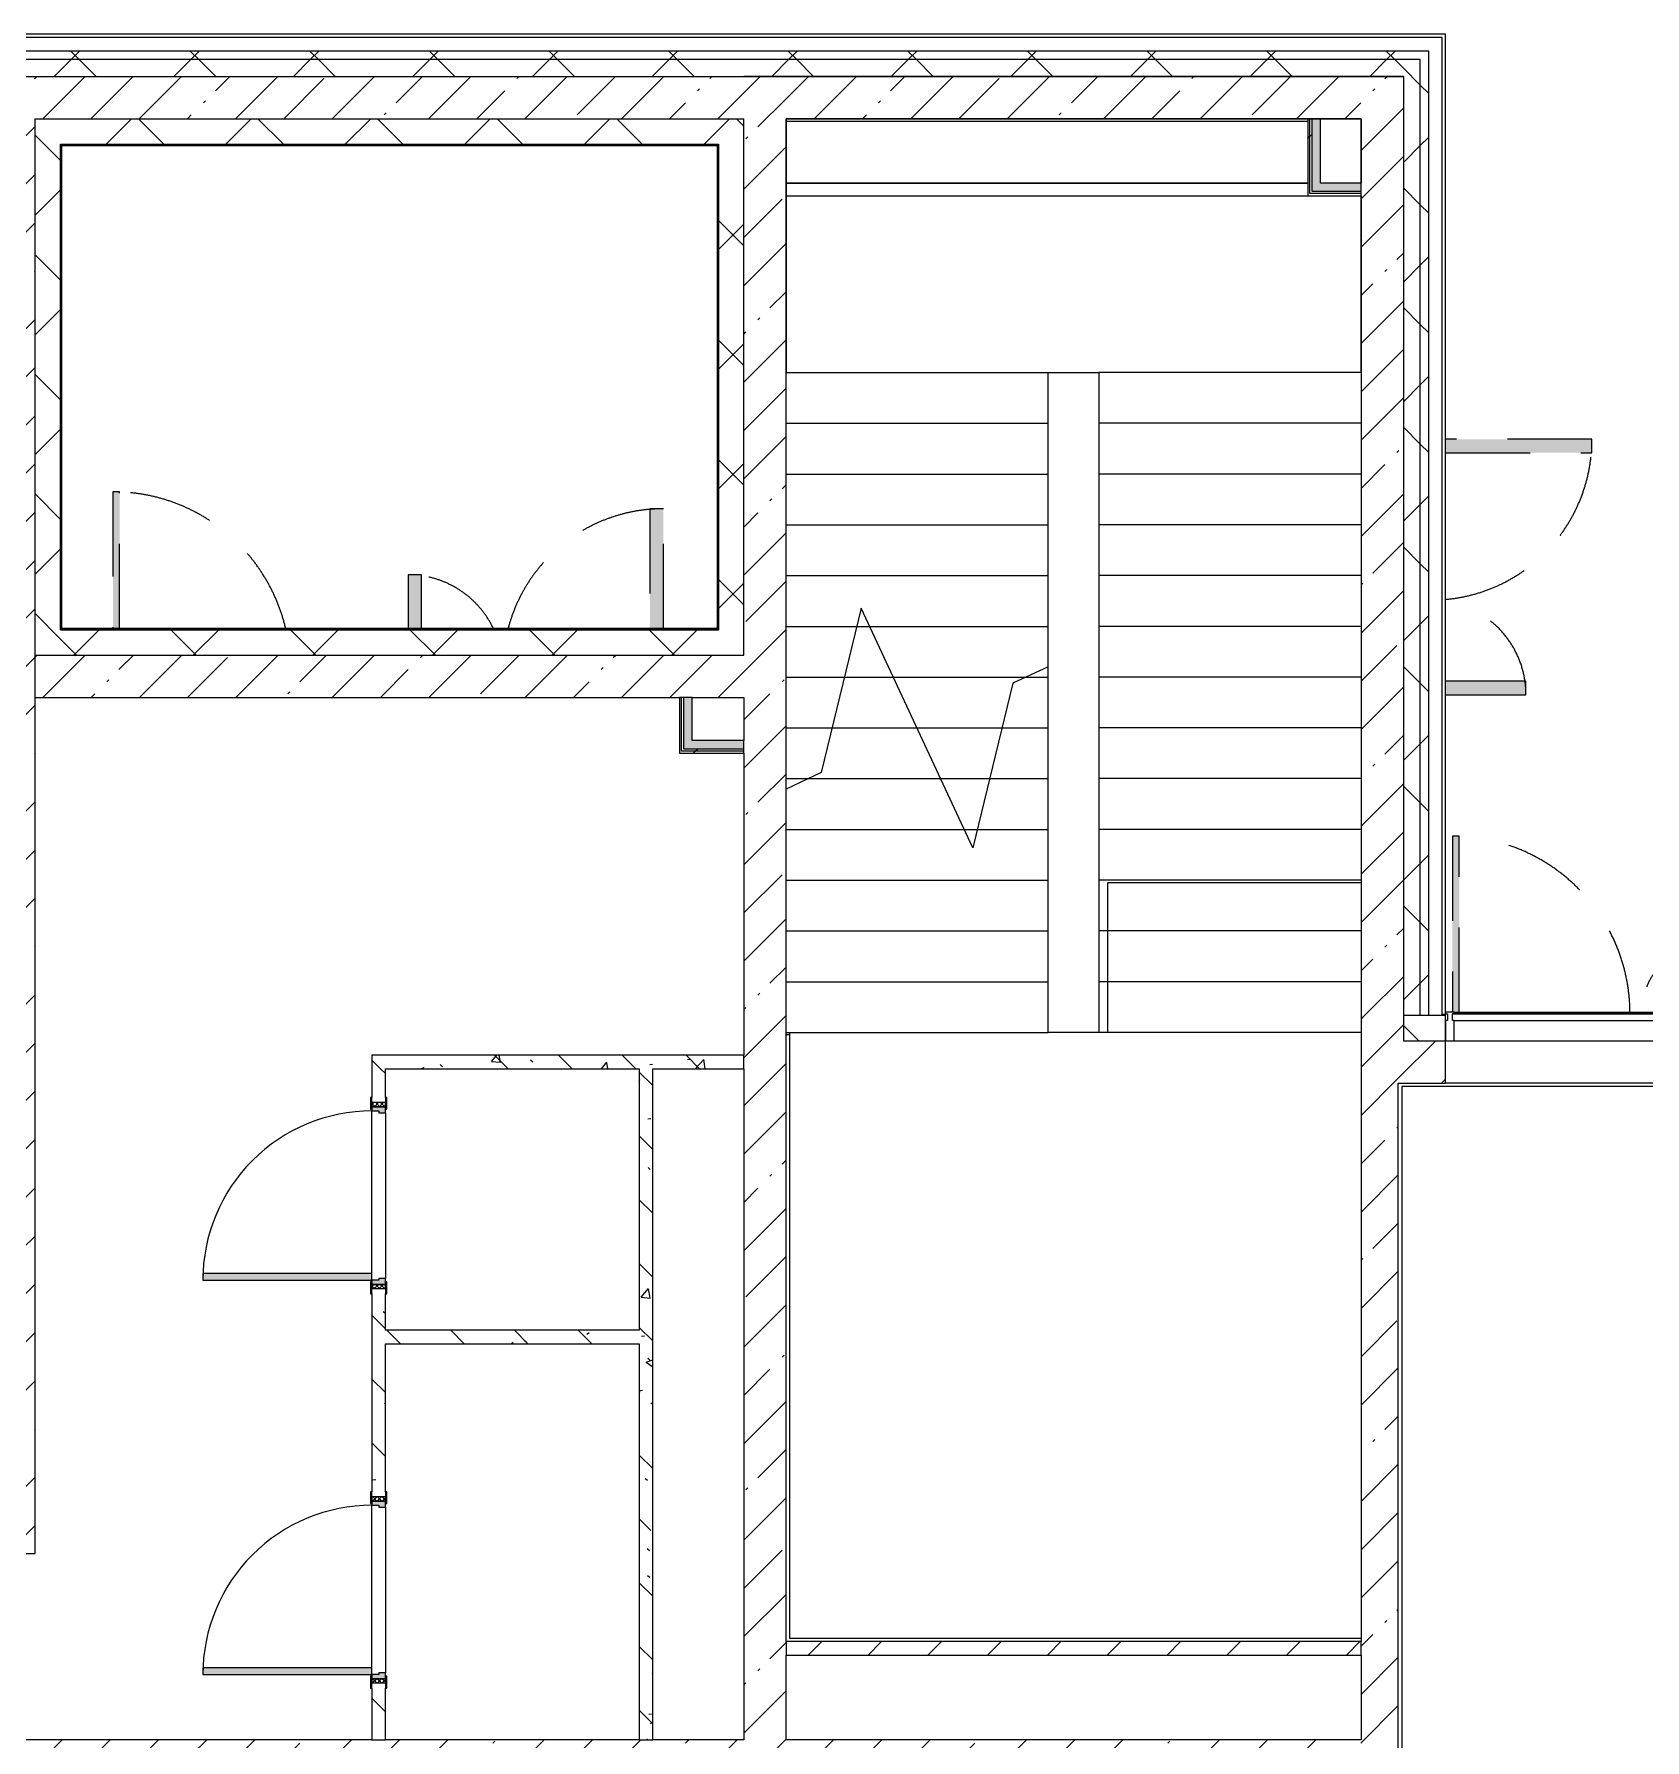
# Model space of a CAD drawing. Header units: millimetres. Extents: x 35363 to 232034, y -8553 to 29000.
# Drawn here: x 189988 to 199512, y 17269 to 27350 of the extents above; entities that cross this region are included whole.
import ezdxf

# ---------------------------------------------------------------- set-up
doc = ezdxf.new("R2010")
doc.units = ezdxf.units.MM
doc.linetypes.add('200_ШТРИХ__ш1_п0_6_', pattern=[800, 500, -300])
for name, color, linetype, lineweight in [('A-DETL-MBND-1', 7, '200_ШТРИХ__ш1_п0_6_', 9), ('A-GLAZ-2', 7, 'Continuous', 5), ('A-GLAZ-CWMG-2', 7, 'Continuous', 5), ('A-WALL', 7, 'Continuous', 9), ('A-WALL-2', 7, 'Continuous', 5), ('I-WALL-3', 7, 'Continuous', 5), ('S-STRS-3', 7, 'Continuous', 5), ('S-STRS-MBND-2', 7, 'Continuous', 5)]:
    doc.layers.add(name, color=color, linetype=linetype, lineweight=lineweight)
for name, color, linetype, lineweight, true_color in [('A-DOOR-3', 7, 'Continuous', 5, 0xaaaaaa), ('A-DOOR-4', 7, 'Continuous', 5, 0xe2e2e2), ('A-DOOR-FRAM-4', 7, 'Continuous', 5, 0xe2e2e2), ('A-DOOR-FRAM-5', 7, 'Continuous', 5, 0xaaaaaa), ('A-FLOR-1', 7, 'Continuous', 5, 0xaaaaaa), ('I-WALL-2', 7, 'Continuous', 9, 0xe7e7e7), ('I-WALL-5', 7, 'Continuous', 5, 0x787878)]:
    doc.layers.add(name, color=color, linetype=linetype, lineweight=lineweight, true_color=true_color)
pattern_1 = [(45, (105024.03, 0), (-353.5534, 353.5534), []), (135, (105024.03, 0), (-353.5534, -353.5534), [])]
pattern_2 = [(45, (105024.03, 0), (-285.1231, 285.1231), []), (45, (105309.15, 0), (-285.1231, 285.1231), [504.031, -100.806, 16.764, -84.042])]
pattern_3 = [(135, (105024, 0), (-377.1708, -377.1708), [533.4, -88.9, 17.78, -88.9]), (135, (105024, 376.94), (-377.1708, -377.1708), []), (50, (105024.03, 0), (637.6445, -55.7866), [66.675, -733.425]), (355, (105024, 0), (-123.3494, 668.699), [53.34, -586.74]), (100.451, (105077.16, -4.65), (514.299, 612.908), [56.665, -623.315]), (46.184, (105024, 177.8), (948.7764, -147.15), [100.012, -1100.137]), (96.636, (105103.1, 165.5), (830.909, 865.997), [84.998, -934.973]), (351.184, (105024, 177.8), (830.918, 865.988), [80.01, -880.11]), (21, (105112.93, 133.35), (530.6506, -357.9283), [66.675, -733.425]), (326, (105112.9, 133.35), (216.308, 644.6585), [53.34, -586.74]), (71.451, (105157.15, 103.5), (746.9596, 286.7243), [56.665, -623.315]), (37.5, (105024.03, 0), (10.81053, 295.9426), [16.764, -562.864, 16.764, -578.866, -588.962]), (37.5, (105024.03, 0), (10.81053, 295.9426), [-1175.258, 16.764, -572.198]), (7.5, (105024.03, 0), (233.8692, 350.6318), [16.764, -322.834, 16.764, -549.529, -224.472]), (7.5, (105024.03, 0), (233.8692, 350.6318), [-905.891, 16.764, -207.708]), (327.5, (104825.78, 0), (474.5678, -20.0513), [16.764, -205.486, 16.764, -676.656, -920.115]), (327.5, (104825.78, 0), (474.5678, -20.0513), [-915.67, 16.764, -903.351]), (317.5, (104736.9, 0), (518.4522, 88.9934), [16.764, -272.161, 16.764, -443.738, -653.415]), (317.5, (104736.9, 0), (518.4522, 88.9934), [-749.427, 16.764, -636.651])]
pattern_4 = [(45, (105024, 0), (-530.33, 530.33), []), (135, (105024, 0), (-530.33, -530.33), [])]

# ---------------------------------------------------------------- blocks, each defined once
blk = doc.blocks.new('110_Дверь_СКБ_2Ст_Внутренняя - ДН-7д_л__ ДОО_Дв_1450x2100h_Загрузочная_ Помещение холодильных камер-21737406-2_6_2_птичка')
at = {"layer": 'A-DETL-MBND-1'}
for points in [[(767.5, 283), (767.5, 990), (687.5, 990), (687.5, 283)], [(-662.5, 283), (-662.5, 600), (-742.5, 600), (-742.5, 283)]]:
    blk.add_hatch(color=256, dxfattribs=at).paths.add_polyline_path(points)
for p, q in [((767.5, 990), (687.5, 990)), ((687.5, 990), (687.5, 283)), ((767.5, 283), (767.5, 990)), ((-742.5, 600), (-742.5, 283)), ((-662.5, 600), (-742.5, 600)), ((-662.5, 283), (-662.5, 600))]:
    blk.add_line(p, q, dxfattribs=at)
for centre, radius, start, end in [((767.5, 40), 950, 90, 165), ((-742.5, 40), 560, 26.05405, 90)]:
    blk.add_arc(centre, radius, start, end, dxfattribs=at)
blk = doc.blocks.new('110_Дверь_СКБ_1Ст_Внутренняя1 - ДН-6д_ ДОО_Дв_1150x2100-24253098-2_6_2_птичка')
at = {"layer": 'A-DETL-MBND-1'}
blk.add_hatch(color=256, dxfattribs=at).paths.add_polyline_path([(-472.5, 283), (-472.5, 1090), (-512.5, 1090), (-512.5, 283)])
for p, q in [((-512.5, 1090), (-512.5, 283)), ((-472.5, 1090), (-512.5, 1090)), ((-472.5, 283), (-472.5, 1090))]:
    blk.add_line(p, q, dxfattribs=at)
blk.add_arc((-512.5, 40), 1050, 13.41257, 90, dxfattribs=at)
blk = doc.blocks.new('110_Дверь_СКБ_2Ст_Внутренняя - ДН-4д_ ДОО_Дв_1450x2100h_Лестничная клетка-23615437-2_6_2_птичка')
at = {"layer": 'A-DETL-MBND-1'}
for points in [[(-663, 990), (-743, 990), (-743, 125), (-663, 125), (-663, 234)], [(767, 600), (687, 600), (687, 125), (767, 125)]]:
    blk.add_hatch(color=256, dxfattribs=at).paths.add_polyline_path(points)
for p, q in [((-743, 990), (-743, 125)), ((-663, 990), (-743, 990)), ((-663, 125), (-663, 990)), ((767, 600), (687, 600)), ((687, 600), (687, 125)), ((767, 125), (767, 600))]:
    blk.add_line(p, q, dxfattribs=at)
for centre, radius, start, end in [((-743, 40), 950, 5.1855, 90), ((767, 40), 560, 90, 171.0757)]:
    blk.add_arc(centre, radius, start, end, dxfattribs=at)
blk = doc.blocks.new('110_Дверь_СКБ_1Ст_Внутренняя1 - Д-3 _п_ 1100x2100h_много всего-32422909-2_6_2_птичка')
at = {"layer": 'A-DOOR-3'}
h = blk.add_hatch(dxfattribs=at)
h.set_pattern_fill('FP_38', color=256, style=0, pattern_type=2)
h.set_pattern_definition([(135, (1751.41, 104.685), (-14.14214, -14.14214), []), (225, (1751.41, 104.685), (14.14214, -14.14214), [])])
h.paths.add_polyline_path([(537.5, -40), (562.5, -40), (562.5, 40), (537.5, 40)])
at = {"layer": 'A-DOOR-4'}
h = blk.add_hatch(color=256, dxfattribs=at)
h.paths.add_polyline_path([(-512.5, 40), (-512.5, -40), (-477.5, -40), (-477.5, 0), (-487.5, 0), (-487.5, 40)])
h.paths.add_polyline_path([(502.5, 0), (502.5, -40), (537.5, -40), (537.5, 40), (512.5, 40), (512.5, 0)])
at = {"layer": 'A-DOOR-FRAM-4'}
for points in [[(-487.5, 1040), (-487.5, 40), (-447.5, 40), (-447.5, 1040)], [(-567.5, 40), (-497.5, 40), (-497.5, 48), (-567.5, 48)], [(522.5, 40), (592.5, 40), (592.5, 48), (522.5, 48)], [(-567.5, -48), (-497.5, -48), (-497.5, -40), (-567.5, -40)], [(522.5, -48), (592.5, -48), (592.5, -40), (522.5, -40)]]:
    blk.add_hatch(color=256, dxfattribs=at).paths.add_polyline_path(points)
at = {"layer": 'A-DOOR-FRAM-5'}
h = blk.add_hatch(dxfattribs=at)
h.set_pattern_fill('FP_39', color=256, style=0, pattern_type=2)
h.set_pattern_definition([(45, (-371.384, 104.685), (-14.1421, 14.1421), []), (135, (-371.384, 104.685), (-14.1421, -14.1421), [])])
h.paths.add_polyline_path([(-537.5, -40), (-512.5, -40), (-512.5, 40), (-537.5, 40)])
at = {"layer": 'A-DOOR-3'}
for p, q in [((-487.5, 1040), (-487.5, 40)), ((-447.5, 1040), (-487.5, 1040)), ((-447.5, 40), (-447.5, 1040)), ((-487.5, 40), (-447.5, 40))]:
    blk.add_line(p, q, dxfattribs=at)
blk.add_arc((-487.5, 40), 1000, 360, 90, dxfattribs=at)
at = {"layer": 'A-DOOR-FRAM-5'}
for p, q in [((-497.5, 48), (-567.5, 48)), ((-567.5, 48), (-567.5, 40)), ((-567.5, 40), (-497.5, 40)), ((-512.5, 40), (-537.5, 40)), ((-537.5, 40), (-537.5, -40)), ((-487.5, 40), (-512.5, 40)), ((-512.5, 40), (-512.5, -40)), ((-512.5, -40), (-512.5, 40)), ((-497.5, 40), (-512.5, 40)), ((-512.5, 40), (-512.5, 39)), ((-512.5, 39), (-497.5, 39)), ((-497.5, 40), (-497.5, 48)), ((-497.5, 39), (-497.5, 40)), ((-487.5, 0), (-487.5, 40)), ((-477.5, 0), (-487.5, 0)), ((-477.5, -40), (-477.5, 0)), ((512.5, 0), (502.5, 0)), ((502.5, 0), (502.5, -40)), ((512.5, 40), (512.5, 0)), ((537.5, 40), (512.5, 40)), ((592.5, 48), (522.5, 48)), ((522.5, 48), (522.5, 40)), ((537.5, 40), (522.5, 40)), ((522.5, 40), (522.5, 39)), ((522.5, 40), (592.5, 40)), ((522.5, 39), (537.5, 39)), ((537.5, -40), (537.5, 40)), ((562.5, 40), (537.5, 40)), ((537.5, 40), (537.5, -40)), ((537.5, 39), (537.5, 40)), ((562.5, -40), (562.5, 40)), ((592.5, 40), (592.5, 48)), ((-497.5, -40), (-567.5, -40)), ((-567.5, -40), (-567.5, -48)), ((-567.5, -48), (-497.5, -48)), ((-537.5, -40), (-512.5, -40)), ((-497.5, -39), (-512.5, -39)), ((-512.5, -39), (-512.5, -40)), ((-512.5, -40), (-477.5, -40)), ((-512.5, -40), (-497.5, -40)), ((-497.5, -40), (-497.5, -39)), ((-497.5, -48), (-497.5, -40)), ((502.5, -40), (537.5, -40)), ((537.5, -39), (522.5, -39)), ((522.5, -39), (522.5, -40)), ((522.5, -40), (537.5, -40)), ((592.5, -40), (522.5, -40)), ((522.5, -40), (522.5, -48)), ((522.5, -48), (592.5, -48)), ((537.5, -40), (537.5, -39)), ((537.5, -40), (562.5, -40)), ((592.5, -48), (592.5, -40))]:
    blk.add_line(p, q, dxfattribs=at)
blk = doc.blocks.new('DRS_ДПУ_распашная__2Ст_Прямоугольная1 - ВН-4_ Нр_ДО_1500х2200 глухая-26741401-2_6_2_птичка')
at = {"layer": 'A-DETL-MBND-1'}
h = blk.add_hatch(color=256, dxfattribs=at)
h.paths.add_polyline_path([(-760, 10), (-730, 10), (-730, 1050), (-770, 1050), (-770, 10)])
h.paths.add_polyline_path([(-760, 0), (-760, 10), (-770, 0)])
h = blk.add_hatch(color=256, dxfattribs=at)
h.paths.add_polyline_path([(760, 0), (770, 0), (760, 10)])
h.paths.add_polyline_path([(730, 10), (770, 10), (770, 423), (730, 423), (730, 40)])
for p, q in [((-770, 1050), (-770, 10)), ((-730, 1050), (-770, 1050)), ((-730, 10), (-730, 1050)), ((770, 423), (730, 423)), ((730, 423), (730, 10)), ((770, 10), (770, 423))]:
    blk.add_line(p, q, dxfattribs=at)
for centre, radius, start, end in [((-770, 0), 1050, 0.552, 90), ((770, 0), 423, 90, 178.6103)]:
    blk.add_arc(centre, radius, start, end, dxfattribs=at)
blk = doc.blocks.new('Прямоугольный импост - Импост структурный с накладкой - 170мм-23713232-2_6_2_птичка')
at = {"layer": 'A-DETL-MBND-1'}
blk.add_line((0, 0), (-10, 0), dxfattribs=at)
blk = doc.blocks.new('Прямоугольный импост - Импост структурный с накладкой - 170мм-22874499-2_6_2_птичка')
at = {"layer": 'A-GLAZ-CWMG-2'}
for p, q in [((0, 160), (-50, 160)), ((-50, 160), (-50, 40)), ((0, 40), (0, 160)), ((-50, 40), (-40, 40)), ((-40, 0), (-50, 0)), ((-50, 0), (-50, -10)), ((-40, 40), (-40, 0)), ((-10, 0), (-10, 40)), ((-10, 40), (0, 40)), ((0, 0), (-10, 0)), ((0, -10), (0, 0)), ((-50, -10), (0, -10))]:
    blk.add_line(p, q, dxfattribs=at)
blk = doc.blocks.new('PNS_Панель прямоугольная1 - Нр_Стекло - 40мм-22959730-2_6_2_птичка')
at = {"layer": 'A-GLAZ-2'}
for p, q in [((-770, 0), (770, 0)), ((770, 0), (-770, 0)), ((-760, -40), (760, -40))]:
    blk.add_line(p, q, dxfattribs=at)
blk = doc.blocks.new('Прямоугольный импост - Импост структурный с накладкой - 170мм-22855553-2_6_2_птичка')
at = {"layer": 'A-GLAZ-CWMG-2'}
for p, q in [((93360, 21560), (93360, 21570)), ((93360, 21570), (94880, 21570)), ((94880, 21570), (94880, 21560)), ((93360, 21400), (94880, 21400))]:
    blk.add_line(p, q, dxfattribs=at)
blk = doc.blocks.new('Зашивка приборов отопления33 - Зашивка приборов отопления-33324347-2_6_2_птичка')
at = {"layer": 'A-WALL-2'}
for p, q in [((124366, 19499), (121281, 19499)), ((121281, 19136), (124366, 19136)), ((124366, 19136), (121281, 19136)), ((121281, 19061), (124366, 19061))]:
    blk.add_line(p, q, dxfattribs=at)

msp = doc.modelspace()

# ---------------------------------------------------------------- hatches: boundary and pattern name
at = {"layer": 'A-WALL-2'}
h = msp.add_hatch(dxfattribs=at)
h.set_pattern_fill('FP_83', color=256, style=0, pattern_type=2)
h.set_pattern_definition(pattern_1)
h.paths.add_polyline_path([(198184, 27200), (198184, 27250), (189884, 27250), (189884, 27200), (198084, 27200)])
h = msp.add_hatch(dxfattribs=at)
h.set_pattern_fill('FP_83', color=256, style=0, pattern_type=2)
h.set_pattern_definition(pattern_1)
h.paths.add_polyline_path([(198234, 21550), (198234, 27250), (198184, 27250), (198184, 21550)])
h = msp.add_hatch(dxfattribs=at)
h.set_pattern_fill('FP_83', color=256, style=0, pattern_type=2)
h.set_pattern_definition(pattern_1)
h.paths.add_polyline_path([(198084, 27100), (198084, 27200), (189884, 27200), (189884, 27100), (196620.7, 27100)])
h = msp.add_hatch(dxfattribs=at)
h.set_pattern_fill('FP_83', color=256, style=0, pattern_type=2)
h.set_pattern_definition(pattern_1)
h.paths.add_polyline_path([(198184, 21550), (198184, 27200), (198084, 27200), (198084, 21550)])
h = msp.add_hatch(dxfattribs=at)
h.set_pattern_fill('FP_83', color=256, style=0, pattern_type=2)
h.set_pattern_definition(pattern_1)
h.paths.add_polyline_path([(189994, 23680), (190144, 23680), (190144, 26850), (189994, 26850), (189994, 24741)])
h = msp.add_hatch(dxfattribs=at)
h.set_pattern_fill('FP_83', color=256, style=0, pattern_type=2)
h.set_pattern_definition(pattern_1)
h.paths.add_polyline_path([(194034, 26700), (194034, 26850), (190144, 26850), (190147, 26700), (194031, 26700)])
h = msp.add_hatch(dxfattribs=at)
h.set_pattern_fill('FP_83', color=256, style=0, pattern_type=2)
h.set_pattern_definition(pattern_1)
h.paths.add_polyline_path([(194184, 23680), (194184, 26850), (194034, 26850), (194034, 23680)])
h = msp.add_hatch(dxfattribs=at)
h.set_pattern_fill('FP_83', color=256, style=0, pattern_type=2)
h.set_pattern_definition(pattern_1)
h.paths.add_polyline_path([(192976.2, 23680), (194034, 23680), (194031, 23830), (190144, 23830), (190144, 23680), (191154, 23680)])
h = msp.add_hatch(dxfattribs=at)
h.set_pattern_fill('FP_83', color=256, style=0, pattern_type=2)
h.set_pattern_definition(pattern_1)
h.paths.add_polyline_path([(230104, 21400), (230254, 21400), (230254, 21550), (225174.2, 21550), (225174.2, 21400), (229420.4, 21400)])
h.paths.add_polyline_path([(211074, 21400), (211874.5, 21400), (211874.5, 21550), (210574.2, 21550), (210574.2, 21400)])
h.paths.add_polyline_path([(212774.5, 21400), (214074.5, 21400), (214074.5, 21550), (212774.5, 21550)])
h.paths.add_polyline_path([(215374, 21400), (216274, 21400), (216274, 21550), (214974.5, 21550), (214974.5, 21400)])
h.paths.add_polyline_path([(224274.2, 21400), (224274.2, 21550), (222924.5, 21550), (222924.5, 21400), (223953.8, 21400)])
h.paths.add_polyline_path([(221124.5, 21400), (222024.5, 21400), (222024.5, 21550), (220624.5, 21550), (220624.5, 21400)])
h.paths.add_polyline_path([(217174, 21400), (218324.5, 21400), (218324.5, 21550), (217174, 21550)])
h.paths.add_polyline_path([(207553.9, 21400), (208274.2, 21400), (208274.2, 21550), (207074, 21550), (207074, 21400)])
h.paths.add_polyline_path([(203909.5, 21400), (206174, 21400), (206174, 21550), (201634, 21550), (201634, 21400), (202087.3, 21400)])
h.paths.add_polyline_path([(198334, 21400), (198334, 21550), (198084, 21550), (198084, 21400)])
at = {"layer": 'I-WALL-2'}
for points in [[(197594, 26420), (197594, 26850), (197544, 26850), (197544, 26420)], [(197834, 26420), (197834, 26470), (197594, 26470), (197594, 26420)], [(193879, 23125), (193879, 23430), (193829, 23430), (193829, 23125)], [(193879, 23125), (194184, 23125), (194184, 23175), (193879, 23175)]]:
    msp.add_hatch(color=256, dxfattribs=at).paths.add_polyline_path(points)
at = {"layer": 'I-WALL-3'}
h = msp.add_hatch(dxfattribs=at)
h.set_pattern_fill('FP_91', color=256, style=0, pattern_type=2)
h.set_pattern_definition(pattern_2)
h.paths.add_polyline_path([(189994, 18370), (189994, 27100), (189884, 27100), (189884, 18370)])
h = msp.add_hatch(dxfattribs=at)
h.set_pattern_fill('FP_91', color=256, style=0, pattern_type=2)
h.set_pattern_definition(pattern_2)
h.paths.add_polyline_path([(192976.2, 26850), (194184, 26850), (194184, 27100), (189994, 27100), (189994, 26850), (190152, 26850)])
h = msp.add_hatch(dxfattribs=at)
h.set_pattern_fill('FP_91', color=256, style=0, pattern_type=2)
h.set_pattern_definition(pattern_2)
h.paths.add_polyline_path([(194434, 17270), (194434, 27100), (194184, 27100), (194184, 17270)])
h = msp.add_hatch(dxfattribs=at)
h.set_pattern_fill('FP_91', color=256, style=0, pattern_type=2)
h.set_pattern_definition(pattern_2)
h.paths.add_polyline_path([(196620.7, 26850), (197834, 26850), (197834, 27100), (194434, 27100), (194434, 26850), (194798.5, 26850)])
h = msp.add_hatch(dxfattribs=at)
h.set_pattern_fill('FP_91', color=256, style=0, pattern_type=2)
h.set_pattern_definition(pattern_2)
h.paths.add_polyline_path([(198054, 21550), (198084, 21558), (198084, 27100), (197834, 27100), (197834, 21550), (197987.3, 21550)])
h.paths.add_polyline_path([(198084, 21400), (198084, 21550), (198054, 21550), (198054, 21400)])
h = msp.add_hatch(dxfattribs=at)
h.set_pattern_fill('FP_183', color=256, style=0, pattern_type=2)
h.set_pattern_definition(pattern_4)
h.paths.add_polyline_path([(197531.5, 26395), (197531.5, 26850), (197519, 26850), (197519, 26395)])
h = msp.add_hatch(dxfattribs=at)
h.set_pattern_fill('FP_183', color=256, style=0, pattern_type=2)
h.set_pattern_definition(pattern_4)
h.paths.add_polyline_path([(197531.5, 26407.5), (197544, 26407.5), (197544, 26850), (197531.5, 26850)])
h = msp.add_hatch(dxfattribs=at)
h.set_pattern_fill('FP_91', color=256, style=0, pattern_type=2)
h.set_pattern_definition(pattern_2)
h.paths.add_polyline_path([(193804, 23430), (194184, 23430), (194184, 23680), (189994, 23680), (189994, 23430), (193431.8, 23430)])
h = msp.add_hatch(dxfattribs=at)
h.set_pattern_fill('FP_183', color=256, style=0, pattern_type=2)
h.set_pattern_definition(pattern_4)
h.paths.add_polyline_path([(193816.5, 23100), (194184, 23100), (194184, 23112.5), (193816.5, 23112.5)])
h = msp.add_hatch(dxfattribs=at)
h.set_pattern_fill('FP_183', color=256, style=0, pattern_type=2)
h.set_pattern_definition(pattern_4)
h.paths.add_polyline_path([(193887.4, 23112.5), (194184, 23112.5), (194184, 23125), (193829, 23125), (193829, 23112.5), (193879, 23112.5)])
h = msp.add_hatch(dxfattribs=at)
h.set_pattern_fill('FP_91', color=256, style=0, pattern_type=2)
h.set_pattern_definition(pattern_2)
h.paths.add_polyline_path([(198024, 13400), (198054, 13400), (198054, 13620), (198024, 13620), (198024, 13628), (198054, 13628), (198054, 21550), (197834, 21550), (197834, 13400)])
h = msp.add_hatch(dxfattribs=at)
h.set_pattern_fill('FP_91', color=256, style=0, pattern_type=2)
h.set_pattern_definition(pattern_2)
h.paths.add_polyline_path([(202087.3, 21150), (205604, 21150), (205604, 21400), (201634, 21400), (201634, 21150)])
h.paths.add_polyline_path([(198054, 21150), (198334, 21150), (198334, 21400), (198054, 21400), (198054, 21215.7)])
h = msp.add_hatch(dxfattribs=at)
h.set_pattern_fill('FP_95', color=256, style=0, pattern_type=2)
h.set_pattern_definition([(45, (105024.03, 0), (-176.7767, 176.7767), [])])
h.paths.add_polyline_path([(197834, 17770), (197834, 17850), (194434, 17850), (194434, 17770), (196620.7, 17770)])
h = msp.add_hatch(dxfattribs=at)
h.set_pattern_fill('FP_91', color=256, style=0, pattern_type=2)
h.set_pattern_definition(pattern_2)
h.paths.add_polyline_path([(189994, 16300), (189994, 17270), (189884, 17270), (189884, 16300)])
h = msp.add_hatch(dxfattribs=at)
h.set_pattern_fill('FP_91', color=256, style=0, pattern_type=2)
h.set_pattern_definition(pattern_2)
h.paths.add_polyline_path([(191294, 17050), (191514, 17050), (191514, 17270), (189994, 17270), (189994, 17050), (191154, 17050)])
h = msp.add_hatch(dxfattribs=at)
h.set_pattern_fill('FP_91', color=256, style=0, pattern_type=2)
h.set_pattern_definition(pattern_2)
h.paths.add_polyline_path([(197834, 17050), (197834, 17270), (191514, 17270), (191514, 17050), (196620.7, 17050)])
at = {"layer": 'I-WALL-5'}
h = msp.add_hatch(dxfattribs=at)
h.set_pattern_fill('FP_100', color=256, style=0, pattern_type=2)
h.set_pattern_definition(pattern_3)
h.paths.add_polyline_path([(192976.2, 21235.8), (194184, 21235.8), (194184, 21315.8), (191985.7, 21315.8), (191985.7, 21235.8), (192065.7, 21235.8)])
h = msp.add_hatch(dxfattribs=at)
h.set_pattern_fill('FP_100', color=256, style=0, pattern_type=2)
h.set_pattern_definition(pattern_3)
h.paths.add_polyline_path([(191985.7, 17270), (192065.7, 17270), (192065.7, 17605.4), (191985.7, 17605.4), (191985.7, 17575.4)])
h.paths.add_polyline_path([(192065.7, 18705.4), (192065.7, 19935.8), (191985.7, 19935.8), (191985.7, 18705.4)])
h.paths.add_polyline_path([(192065.7, 21035.8), (192065.1, 21235.8), (191985.7, 21235.8), (191985.7, 21035.8)])
h = msp.add_hatch(dxfattribs=at)
h.set_pattern_fill('FP_100', color=256, style=0, pattern_type=2)
h.set_pattern_definition(pattern_3)
h.paths.add_polyline_path([(193645.7, 16180), (193645.7, 17050), (193565.7, 17050), (193565.7, 16180)])
h.paths.add_polyline_path([(193565.7, 17270), (193645.7, 17270), (193645.7, 21235.8), (193565.7, 21235.8), (193565.7, 17690.5)])
h = msp.add_hatch(dxfattribs=at)
h.set_pattern_fill('FP_100', color=256, style=0, pattern_type=2)
h.set_pattern_definition(pattern_3)
h.paths.add_polyline_path([(193565.7, 19610), (193565.7, 19690), (192065.7, 19690), (192065.7, 19610), (192976.2, 19610)])

# ---------------------------------------------------------------- linework, layer by layer
at = {"layer": 'A-FLOR-1'}
for p, q in [((197834, 22335), (196334, 22335)), ((196334, 22335), (196334, 21450)), ((194455, 21435), (194434, 21435)), ((194455, 21450), (194455, 17871)), ((197834, 21450), (195984, 21450)), ((198074, 21130), (198074, 13628)), ((200204, 21130), (198074, 21130)), ((200204, 21150), (198334, 21150)), ((194455, 17871), (197834, 17871))]:
    msp.add_line(p, q, dxfattribs=at)
at = {"layer": 'A-WALL'}
for p, q in [((198314, 27330), (185374, 27330)), ((198314, 21550), (198314, 27330)), ((198234, 27250), (185374, 27250)), ((198234, 21550), (198234, 27250)), ((198184, 27200), (185374, 27200)), ((198184, 21550), (198184, 27200)), ((198084, 27100), (198084, 21400)), ((189994, 26850), (190152, 26850)), ((194026, 26850), (194184, 26850)), ((194184, 23680), (194184, 26850)), ((197531.5, 26407.5), (197531.5, 26850)), ((197544, 26420), (197544, 26850)), ((190144, 23830), (190144, 26700)), ((190144, 26700), (194034, 26700)), ((190147, 23833), (190147, 26697)), ((190147, 26697), (194031, 26697)), ((194031, 26697), (194031, 23833)), ((194034, 26700), (194034, 23830)), ((197834, 26420), (197544, 26420)), ((197834, 26395), (197834, 26470)), ((197834, 26407.5), (197531.5, 26407.5)), ((190144, 23830), (194034, 23830)), ((190147, 23833), (194031, 23833)), ((193879, 23430), (193804, 23430)), ((193816.5, 23112.5), (193816.5, 23430)), ((193829, 23125), (193829, 23430)), ((194184, 23112.5), (193816.5, 23112.5)), ((194184, 23125), (193829, 23125)), ((194184, 23100), (194184, 23175)), ((197834, 21550), (197834, 21150)), ((198334, 21550), (198084, 21550)), ((198314, 21558), (198334, 21558)), ((198334, 21553), (198314, 21553)), ((198084, 21400), (198334, 21400)), ((194184, 21235.8), (194184, 21315.8)), ((194434, 17850), (194434, 17770)), ((197834, 17770), (197834, 17850)), ((191985.7, 17270), (192065.7, 17270)), ((193565.7, 17270), (193645.7, 17270))]:
    msp.add_line(p, q, dxfattribs=at)
at = {"layer": 'A-WALL-2'}
for p, q in [((198334, 27350), (181364, 27350)), ((198334, 21400), (198334, 27350)), ((189224, 27100), (198084, 27100)), ((190152, 23838), (190152, 26692)), ((190152, 26692), (194026, 26692)), ((194026, 26692), (194026, 23838)), ((194026, 23838), (190152, 23838)), ((189994, 23680), (194184, 23680))]:
    msp.add_line(p, q, dxfattribs=at)
at = {"layer": 'I-WALL-3'}
for p, q in [((198084, 27100), (194184, 27100)), ((189994, 18370), (189994, 26850)), ((190152, 26850), (194026, 26850)), ((194434, 17850), (194434, 26850)), ((194434, 26850), (197834, 26850)), ((197519, 26850), (197519, 26395)), ((197594, 26470), (197594, 26850)), ((197834, 26850), (197834, 26470)), ((197834, 26470), (197594, 26470)), ((197519, 26395), (197834, 26395)), ((197834, 26395), (197834, 17850)), ((189994, 23430), (193804, 23430)), ((193804, 23430), (193804, 23100)), ((193879, 23430), (194184, 23430)), ((193879, 23175), (193879, 23430)), ((194184, 23430), (194184, 23175)), ((193804, 23100), (194184, 23100)), ((194184, 23175), (193879, 23175)), ((194184, 23100), (194184, 21315.8)), ((198334, 21150), (198334, 21400)), ((194184, 21315.8), (191985.7, 21315.8)), ((191985.7, 21315.8), (191985.7, 21065.8)), ((192065.7, 21235.8), (193565.7, 21235.8)), ((192065.7, 21065.8), (192065.7, 21235.8)), ((193565.7, 21235.8), (193565.7, 19690)), ((193645.7, 21235.8), (194184, 21235.8)), ((193645.7, 17270), (193645.7, 21235.8)), ((194184, 21235.8), (194184, 17270)), ((198054, 13628), (198054, 21150)), ((198054, 21150), (198334, 21150)), ((191985.7, 20025.8), (191985.7, 20985.8)), ((192065.7, 20975.8), (192065.7, 19995.8)), ((191985.7, 19905.8), (191985.7, 18735.4)), ((192065.7, 19690), (192065.7, 19905.8)), ((193565.7, 19690), (192065.7, 19690)), ((192065.7, 18735.4), (192065.7, 19610)), ((192065.7, 19610), (193565.7, 19610)), ((193565.7, 19610), (193565.7, 17270)), ((191985.7, 17695.4), (191985.7, 18655.4)), ((192065.7, 18645.4), (192065.7, 17665.4)), ((189774, 18370), (189994, 18370)), ((197834, 17850), (194434, 17850)), ((194434, 17270), (194434, 17770)), ((194434, 17770), (197834, 17770)), ((197834, 17770), (197834, 17270)), ((191985.7, 17575.4), (191985.7, 17270)), ((192065.7, 17270), (192065.7, 17575.4)), ((191985.7, 17270), (189774, 17270)), ((193565.7, 17270), (192065.7, 17270)), ((194184, 17270), (193645.7, 17270)), ((197834, 17270), (194434, 17270))]:
    msp.add_line(p, q, dxfattribs=at)
at = {"layer": 'S-STRS-3'}
for p, q in [((194434, 25350), (195984, 25350)), ((194434, 25350), (195984, 25350)), ((195984, 25350), (196284, 25350)), ((195984, 25050), (195984, 25350)), ((197834, 25350), (196284, 25350)), ((196284, 25350), (196284, 25050)), ((197834, 25350), (196284, 25350)), ((194434, 25050), (195984, 25050)), ((194434, 25050), (195984, 25050)), ((195984, 24750), (195984, 25050)), ((196284, 25050), (196284, 24750)), ((197834, 25050), (196284, 25050)), ((197834, 25050), (196284, 25050)), ((194434, 24750), (195984, 24750)), ((194434, 24750), (195984, 24750)), ((195984, 24450), (195984, 24750)), ((196284, 24750), (196284, 24450)), ((197834, 24750), (196284, 24750)), ((197834, 24750), (196284, 24750)), ((194434, 24450), (195984, 24450)), ((194434, 24450), (195984, 24450)), ((195984, 24150), (195984, 24450)), ((196284, 24450), (196284, 24150)), ((197834, 24450), (196284, 24450)), ((197834, 24450), (196284, 24450)), ((194434, 24150), (195984, 24150)), ((194434, 24150), (195984, 24150)), ((195984, 23850), (195984, 24150)), ((196284, 24150), (196284, 23850)), ((197834, 24150), (196284, 24150)), ((197834, 24150), (196284, 24150)), ((194434, 23850), (194852.6, 23850)), ((194434, 23850), (194852.6, 23850)), ((194852.6, 23850), (194929.2, 23850)), ((194852.6, 23850), (194929.2, 23850)), ((194929.2, 23850), (195984, 23850)), ((194929.2, 23850), (195984, 23850)), ((195984, 23611.4), (195984, 23850)), ((196284, 23850), (196284, 23550)), ((197834, 23850), (196284, 23850)), ((197834, 23850), (196284, 23850)), ((195984, 23550), (195984, 23611.4)), ((194434, 23550), (194779.7, 23550)), ((194434, 23550), (194779.7, 23550)), ((194779.7, 23550), (195069.1, 23550)), ((194779.7, 23550), (195069.1, 23550)), ((195069.1, 23550), (195852.4, 23550)), ((195069.1, 23550), (195852.4, 23550)), ((195852.4, 23550), (195984, 23550)), ((195852.4, 23550), (195984, 23550)), ((195984, 23250), (195984, 23550)), ((196284, 23550), (196284, 23250)), ((197834, 23550), (196284, 23550)), ((197834, 23550), (196284, 23550)), ((194434, 23250), (194706.8, 23250)), ((194434, 23250), (194706.8, 23250)), ((194706.8, 23250), (195209, 23250)), ((194706.8, 23250), (195209, 23250)), ((195209, 23250), (195711.3, 23250)), ((195209, 23250), (195711.3, 23250)), ((195711.3, 23250), (195984, 23250)), ((195711.3, 23250), (195984, 23250)), ((195984, 22950), (195984, 23250)), ((196284, 23250), (196284, 22950)), ((197834, 23250), (196284, 23250)), ((197834, 23250), (196284, 23250)), ((194434, 22950), (194565.7, 22950)), ((194434, 22950), (194565.7, 22950)), ((194565.7, 22950), (195348.9, 22950)), ((194565.7, 22950), (195348.9, 22950)), ((195348.9, 22950), (195638.4, 22950)), ((195348.9, 22950), (195638.4, 22950)), ((195638.4, 22950), (195984, 22950)), ((195638.4, 22950), (195984, 22950)), ((195984, 22650), (195984, 22950)), ((196284, 22950), (196284, 22650)), ((197834, 22950), (196284, 22950)), ((197834, 22950), (196284, 22950)), ((194434, 22650), (195488.8, 22650)), ((194434, 22650), (195488.8, 22650)), ((195488.8, 22650), (195565.5, 22650)), ((195488.8, 22650), (195565.5, 22650)), ((195565.5, 22650), (195984, 22650)), ((195565.5, 22650), (195984, 22650)), ((195984, 22350), (195984, 22650)), ((196284, 22650), (196284, 22350)), ((197834, 22650), (196284, 22650)), ((197834, 22650), (196284, 22650)), ((194434, 22350), (195984, 22350)), ((194434, 22350), (195984, 22350)), ((195984, 22050), (195984, 22350)), ((197834, 22350), (196284, 22350)), ((194434, 22050), (195984, 22050)), ((194434, 22050), (195984, 22050)), ((195984, 21750), (195984, 22050)), ((194434, 21750), (195984, 21750)), ((194434, 21750), (195984, 21750)), ((195984, 21450), (195984, 21750)), ((194434, 21450), (195984, 21450)), ((194434, 21450), (195984, 21450))]:
    msp.add_line(p, q, dxfattribs=at)
at = {"layer": 'S-STRS-MBND-2'}
for p, q in [((194434, 26850), (194434, 25350)), ((197834, 26850), (194434, 26850)), ((197834, 25350), (197834, 26850)), ((194434, 25350), (195984, 25350)), ((194434, 23550), (194434, 25350)), ((194434, 25350), (195984, 25350)), ((195984, 25350), (196284, 25350)), ((195984, 23611.4), (195984, 25350)), ((197834, 25350), (196284, 25350)), ((196284, 25350), (196284, 21450)), ((197834, 25350), (196284, 25350)), ((197834, 25350), (197834, 21450)), ((194434, 25050), (195984, 25050)), ((194434, 25050), (195984, 25050)), ((197834, 25050), (196284, 25050)), ((197834, 25050), (196284, 25050)), ((194434, 24750), (195984, 24750)), ((194434, 24750), (195984, 24750)), ((197834, 24750), (196284, 24750)), ((197834, 24750), (196284, 24750)), ((194434, 24450), (195984, 24450)), ((194434, 24450), (195984, 24450)), ((197834, 24450), (196284, 24450)), ((197834, 24450), (196284, 24450)), ((194434, 24150), (195984, 24150)), ((194434, 24150), (195984, 24150)), ((197834, 24150), (196284, 24150)), ((197834, 24150), (196284, 24150)), ((194878.9, 23958.1), (194642.6, 22985.9)), ((195539.2, 22541.9), (194878.9, 23958.1)), ((194434, 23850), (194852.6, 23850)), ((194434, 23850), (194852.6, 23850)), ((194929.2, 23850), (195984, 23850)), ((194929.2, 23850), (195984, 23850)), ((197834, 23850), (196284, 23850)), ((197834, 23850), (196284, 23850)), ((195984, 23611.4), (195775.5, 23514.1)), ((194434, 23550), (194779.7, 23550)), ((194434, 23550), (194779.7, 23550)), ((195069.1, 23550), (195852.4, 23550)), ((195069.1, 23550), (195852.4, 23550)), ((195775.5, 23514.1), (195539.2, 22541.9)), ((197834, 23550), (196284, 23550)), ((197834, 23550), (196284, 23550)), ((194434, 23250), (194706.8, 23250)), ((194434, 23250), (194706.8, 23250)), ((195209, 23250), (195711.3, 23250)), ((195209, 23250), (195711.3, 23250)), ((197834, 23250), (196284, 23250)), ((197834, 23250), (196284, 23250)), ((194642.6, 22985.9), (194434, 22888.6)), ((194434, 22950), (194565.7, 22950)), ((194434, 22950), (194565.7, 22950)), ((195348.9, 22950), (195638.4, 22950)), ((195348.9, 22950), (195638.4, 22950)), ((197834, 22950), (196284, 22950)), ((197834, 22950), (196284, 22950)), ((195488.8, 22650), (195565.5, 22650)), ((195488.8, 22650), (195565.5, 22650)), ((197834, 22650), (196284, 22650)), ((197834, 22650), (196284, 22650)), ((197834, 22350), (196284, 22350)), ((197834, 22350), (196284, 22350)), ((197834, 22050), (196284, 22050)), ((197834, 22050), (196284, 22050)), ((197834, 21750), (196284, 21750)), ((197834, 21750), (196284, 21750)), ((197834, 21450), (196284, 21450))]:
    msp.add_line(p, q, dxfattribs=at)

# ---------------------------------------------------------------- block references
at = {"layer": 'A-DETL-MBND-1'}
for name, p, rotation in [('110_Дверь_СКБ_2Ст_Внутренняя - ДН-4д_ ДОО_Дв_1450x2100h_Лестничная клетка-23615437-2_6_2_птичка', (198209, 24212.5), 269.9999999999998), ('Прямоугольный импост - Импост структурный с накладкой - 170мм-23713232-2_6_2_птичка', (198334, 21560), 180)]:
    msp.add_blockref(name, p, dxfattribs=dict(at, rotation=rotation))
for name, p in [('110_Дверь_СКБ_1Ст_Внутренняя1 - ДН-6д_ ДОО_Дв_1150x2100-24253098-2_6_2_птичка', (190966.5, 23555)), ('110_Дверь_СКБ_2Ст_Внутренняя - ДН-7д_л__ ДОО_Дв_1450x2100h_Загрузочная_ Помещение холодильных камер-21737406-2_6_2_птичка', (192941.5, 23555)), ('DRS_ДПУ_распашная__2Ст_Прямоугольная1 - ВН-4_ Нр_ДО_1500х2200 глухая-26741401-2_6_2_птичка', (199144, 21560))]:
    msp.add_blockref(name, p, dxfattribs=at)
at = {"layer": 'A-DOOR-3', "rotation": 90}
for p in [(192025.7, 20473.3), (192025.7, 18142.9)]:
    msp.add_blockref('110_Дверь_СКБ_1Ст_Внутренняя1 - Д-3 _п_ 1100x2100h_много всего-32422909-2_6_2_птичка', p, dxfattribs=at)
at = {"layer": 'A-GLAZ-2'}
msp.add_blockref('PNS_Панель прямоугольная1 - Нр_Стекло - 40мм-22959730-2_6_2_птичка', (199144, 21560), dxfattribs=at)
at = {"layer": 'A-GLAZ-CWMG-2', "rotation": 180}
msp.add_blockref('Прямоугольный импост - Импост структурный с накладкой - 170мм-22874499-2_6_2_птичка', (198334, 21560), dxfattribs=at)
at = {"layer": 'A-GLAZ-CWMG-2'}
msp.add_blockref('Прямоугольный импост - Импост структурный с накладкой - 170мм-22855553-2_6_2_птичка', (105024, 0), dxfattribs=at)
at = {"layer": 'A-WALL-2'}
msp.add_blockref('Зашивка приборов отопления33 - Зашивка приборов отопления-33324347-2_6_2_птичка', (73153.2, 7333.7), dxfattribs=at)

doc.saveas('drawing.dxf')
